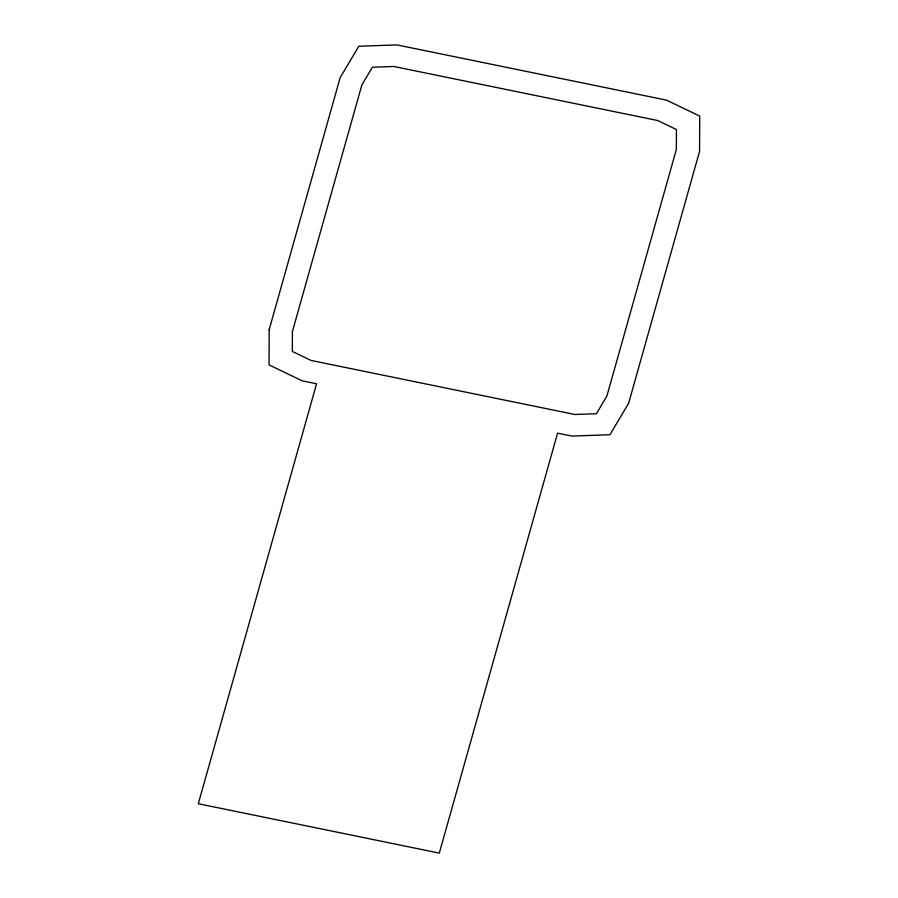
<?xml version="1.0" encoding="UTF-8"?>
<svg xmlns="http://www.w3.org/2000/svg" width="898" height="898" viewBox="0 0 898 898"><rect width="100%" height="100%" fill="white"/><g stroke="black" fill="none" stroke-linecap="round" stroke-linejoin="round"><path stroke-width="1.35" d="M269.175 329.667L269.063 364.891L302.278 380.864L316.567 383.783L198.301 803.732L439.302 853.1L557.579 433.15L571.858 436.08L609.966 434.722L628.622 403.281L699.576 151.313L699.699 116.078L666.473 100.116L396.894 44.9L358.796 46.258L340.14 77.688L269.175 329.667M292.4 331.575L292.333 351.444L311.067 360.446L574.9 414.494L596.395 413.72L606.913 395.996L676.362 149.394L676.43 129.525L657.695 120.523L393.852 66.486L372.367 67.249L361.849 84.973L292.4 331.575"/></g></svg>
